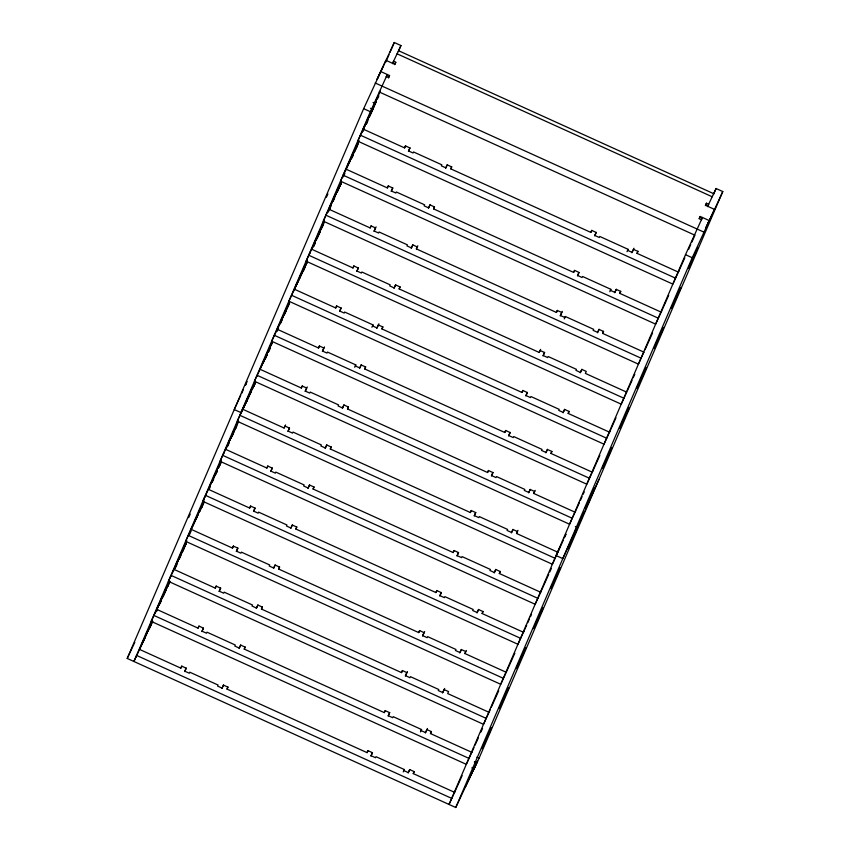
<?xml version="1.0" encoding="UTF-8"?>
<svg xmlns="http://www.w3.org/2000/svg" width="850" height="850" viewBox="0 0 850 850"><rect width="100%" height="100%" fill="white"/><g stroke="black" fill="none" stroke-linecap="round" stroke-linejoin="round"><path stroke-width="1.27" d="M586.086 508.045L598.974 479.432M475.756 764.979L455.749 807.5L127.213 658.442L363.662 108.672L394.251 42.5L400.956 45.539L398.331 51.638M385.858 62.018L389.002 54.697M390.054 52.254L394.251 42.5M133.918 661.491L370.366 111.711L387.324 74.513L386.251 76.893M449.044 804.461L685.504 254.681L702.451 217.483L701.388 219.863M713.469 194.607L716.082 188.509L722.787 191.558L479.113 758.126L474.056 768.867L471.824 767.847M455.749 807.5L692.208 257.731L722.787 191.558M586.043 508.141L585.639 509.044M245.607 384.954L247.148 381.48M381.342 70.284L385.879 60.297L394.814 64.345L395.792 62.284L393.561 61.274L392.487 63.654M326.411 197.253L327.898 193.949M188.615 517.629L190.219 514.059M369.134 116.599L357.723 141.143L672.849 284.112L678.799 271.192M380.418 90.876L363.237 129.147L404.579 147.9L405.556 145.839M366.467 122.549L371.971 110.489M372.311 110.181L376.263 101.373M351.932 156.623L340.51 181.167L655.637 324.137L661.587 311.217M358.913 140.462L346.024 169.161L387.366 187.924L388.344 185.852M366.435 123.718L367.508 121.327M369.654 116.546L372.874 109.363M373.671 107.238L376.348 101.288M347.48 166.069L358.764 140.951M363.056 131.389L364.129 128.988M366.276 124.206L367.891 120.626M349.254 162.562L353.791 152.575M354.599 151.3L358.158 143.374M325.964 215.231L323.297 221.181L638.424 364.151L641.091 358.201L325.964 215.231L341.254 183.005M341.169 181.677L328.812 209.185L370.164 227.938L371.131 225.877L375.519 227.991L373.989 231.381M343.315 176.896L344.919 173.304M351.911 157.76L352.984 155.359M354.588 151.778L356.745 146.997M330.267 206.083L341.009 182.166M351.751 158.249L353.366 154.657M356.044 148.676L357.659 145.095M332.042 202.587L337.546 190.528M337.386 191.324L338.874 188.02M339.246 187.276L341.381 182.516M317.507 236.651L306.085 261.194L621.212 404.164L626.62 392.413M324.487 220.501L311.599 249.199L352.952 267.962L353.919 265.891M328.249 212.128L330.395 207.347M333.083 201.365L334.698 197.774M337.376 191.792L338.991 188.211M340.064 185.81L341.137 183.419M388.493 77.913L389.555 75.533L380.619 71.474L377.06 79.401L382.681 67.362M313.055 246.107L324.339 220.989M329.704 209.026L331.319 205.445M339.915 186.309L341.519 182.718M315.371 241.411L322.766 225.473M394.719 64.664L395.792 62.284M321.066 229.351L324.137 222.53M300.294 276.675L288.873 301.219L603.999 444.189L609.949 431.269M307.275 260.514L294.387 289.223L335.739 307.976L336.706 305.915M313.724 246.16L314.797 243.769M316.944 238.988L320.163 231.816M296.384 284.931L307.126 261.003M313.565 246.659L315.18 243.068M303.121 270.566L293.792 290.753M285.122 312.63L271.66 341.233L586.787 484.203L592.737 471.283M303.461 270.257L307.498 261.364M289.531 301.729L277.174 329.237L318.527 348.001L319.494 345.929M303.344 271.129L304.948 267.538M280.404 322.639L283.082 316.689M280.489 322.554L284.941 312.641M285.749 311.376L288.777 304.629M272.319 341.753L259.962 369.251L301.314 388.014L302.281 385.953M276.994 331.479L278.609 327.888M280.373 323.808L281.987 320.216M284.665 314.245L286.28 310.654M263.192 362.663L265.869 356.713M263.277 362.578L267.229 353.77M268.696 350.604L267.814 352.58L270.024 347.884M245.99 402.677L248.657 396.727L237.235 421.271L552.362 564.241L557.77 552.479M268.536 351.39L270.024 348.086M271.012 345.886L272.499 342.582M255.489 381.066L242.749 409.275L284.102 428.028L285.558 424.936M265.306 359.04L267.463 354.259M268.536 351.868L270.141 348.277M246.064 402.592L250.516 392.679M231.444 436.751L220.023 461.295L535.149 604.265L541.099 591.345M250.357 393.476L251.249 391.489M252.216 389.428L255.329 382.606M238.436 420.591L225.537 449.289L266.889 468.053L267.856 465.981M254.001 385.911L255.616 382.319M233.389 432.618L234.281 430.631M523.898 631.359L517.937 644.279L202.81 501.309L213.69 477.923M234.611 430.323L238.648 421.441M221.223 460.604L208.324 489.313L249.677 508.066L250.644 506.005M227.662 446.261L229.277 442.669M231.965 436.688L233.569 433.096M235.567 428.804L236.64 426.413M211.565 482.715L216.091 472.717M213.509 478.582L211.639 482.63M217.069 470.656L215.932 473.514L216.909 471.453M219.491 465.587L220.384 463.601M197.019 516.779L185.597 541.322L500.724 684.293L506.132 672.541M218.333 468.276L221.436 461.454M204.011 500.629L191.123 529.327L232.464 548.091L233.431 546.019M209.227 489.154L210.301 486.763M212.596 481.493L213.679 479.103M215.826 474.311L217.43 470.73M198.39 513.836L191.611 528.541M198.964 512.656L199.856 510.669M179.807 556.803L168.385 581.347L483.512 724.317L488.92 712.555M199.697 511.466L203.692 502.658M186.798 540.642L173.91 569.351L215.252 588.104L216.229 586.043M189.476 534.661L191.091 531.08M201.291 508.353L203.83 502.86M177.14 562.753L182.644 550.694M182.484 551.48L186.437 542.672L184.344 547.442L185.852 544.234M162.594 596.817L151.173 621.361L466.299 764.331L472.26 751.411M169.586 580.667L156.697 609.365L198.039 628.129L199.017 626.057L203.405 628.171L201.875 631.571M174.951 568.703L176.566 565.112M179.254 559.13L180.859 555.549M158.153 606.273L169.426 581.156M175.876 566.801L177.48 563.21M182.856 551.257L183.929 548.866M159.928 602.767L165.431 590.707M165.761 590.399L169.724 581.591M133.96 661.385L136.637 655.435L451.764 798.405L455.047 791.435M152.373 620.681L139.485 649.379L180.827 668.143L181.804 666.081M159.885 603.936L160.969 601.545M163.115 596.764L166.334 589.581M169.798 581.506L167.131 587.456L169.639 582.122M140.941 646.287L152.214 621.169M156.517 611.607L157.59 609.216M142.715 642.791L147.241 632.793M149.451 628.405L151.619 623.592M404.579 147.9L405.471 145.924L409.944 147.953L408.414 151.353M387.366 187.924L388.259 185.938L392.732 187.967L391.202 191.367M370.164 227.938L371.046 225.962M352.952 267.962L353.834 265.976L358.307 268.005L356.777 271.405M335.739 307.976L336.621 306L341.094 308.019L339.575 311.419M318.527 348.001L319.419 346.014L323.882 348.043L322.362 351.443M301.314 388.014L302.207 386.027L306.669 388.057L305.15 391.457M284.102 428.028L284.994 426.052L289.457 428.081L287.938 431.481M266.889 468.053L267.782 466.066L272.244 468.095L270.725 471.495M249.677 508.066L250.569 506.09L255.032 508.119L253.512 511.509M232.464 548.091L233.357 546.104L237.83 548.133L236.3 551.533M215.252 588.104L216.144 586.128L220.617 588.147L219.087 591.547M198.039 628.129L198.932 626.142M180.827 668.143L181.719 666.156L186.192 668.185L184.663 671.585M371.918 327.261L372.98 324.881L344.675 312.035L344.186 313.066L339.724 311.036L341.179 307.944M354.705 367.274L355.778 364.894L327.462 352.049L326.974 353.079L322.511 351.061L324.456 346.928M445.666 168.247L447.196 164.847L451.658 166.876L450.776 168.863L590.824 232.401L591.802 230.339M428.453 208.261L429.983 204.871L434.456 206.901L433.564 208.877L573.612 272.414L574.589 270.353L578.977 272.467L577.447 275.868M411.241 248.285L412.771 244.885L417.244 246.914L416.351 248.901L556.41 312.439L557.377 310.377M394.028 288.299L395.558 284.899L400.031 286.928L399.139 288.915L539.197 352.453L540.653 349.361M376.816 328.323L378.346 324.923L382.819 326.953L381.926 328.929L521.985 392.477L522.952 390.405M359.603 368.337L361.133 364.937L365.606 366.966L364.714 368.953L504.772 432.491L505.739 430.429M342.391 408.361L343.921 404.961L348.394 406.991L347.501 408.967L487.56 472.515L488.527 470.443M325.189 448.375L326.708 444.975L331.181 447.004L330.289 448.991L470.348 512.529L471.314 510.467M307.976 488.389L309.496 484.999L313.969 487.018L313.076 489.005L453.135 552.543L454.102 550.481L458.49 552.596L456.971 555.996M290.764 528.413L292.283 525.013L296.756 527.043L295.864 529.029L435.922 592.567L436.889 590.506M273.551 568.427L275.071 565.027L279.544 567.056L278.651 569.043L418.71 632.581L419.677 630.519M256.339 608.451L257.858 605.051L262.331 607.081L261.439 609.057L401.498 672.605L402.464 670.533L406.863 672.648L405.333 676.048M239.126 648.465L240.646 645.065L245.119 647.094L244.226 649.081L384.285 712.619L385.263 710.558M221.914 688.489L223.444 685.089L227.906 687.119L227.014 689.095L367.072 752.643L368.05 750.571M590.824 232.401L591.717 230.414L596.19 232.443L594.66 235.843M573.612 272.414L574.504 270.438M556.41 312.439L557.292 310.452L561.765 312.481L560.235 315.881M539.197 352.453L540.079 350.476L544.553 352.506L543.023 355.895M521.985 392.477L522.867 390.49L527.34 392.519L525.81 395.919M504.772 432.491L505.654 430.514L510.127 432.533L508.608 435.933M487.56 472.515L488.453 470.528L492.915 472.558L491.396 475.957M470.348 512.529L471.24 510.542L475.703 512.571L474.183 515.971M453.135 552.543L454.027 550.566M435.922 592.567L436.815 590.58L441.277 592.609L439.758 596.009M418.71 632.581L419.603 630.604L424.065 632.634L422.546 636.023M401.498 672.605L402.39 670.618M384.285 712.619L385.178 710.643L389.651 712.661L388.121 716.061M367.072 752.643L367.965 750.656L372.438 752.686L370.908 756.086M564.273 318.877L565.346 316.498L593.651 329.332L593.173 330.374L597.635 332.392L599.091 329.301M627.013 251.674L628.076 249.305L599.771 236.459L599.282 237.49L594.809 235.461L596.275 232.369M609.801 291.699L610.863 289.319L582.558 276.473L582.069 277.504L577.596 275.474L579.062 272.382M631.911 252.748L633.441 249.347L637.904 251.377L637.022 253.353L678.364 272.117L684.813 257.762M614.699 292.761L616.229 289.361L620.691 291.391L619.809 293.377L661.151 312.131L668.674 295.386M597.486 332.786L599.016 329.386L603.489 331.415L602.597 333.391L643.939 352.155M580.274 372.799L581.804 369.399L586.277 371.429L585.384 373.416L626.726 392.169M563.061 412.813L564.591 409.424L569.064 411.442L568.172 413.429L609.514 432.193L615.963 417.839M420.463 731.903L421.536 729.523L393.231 716.678L392.743 717.708L388.269 715.679L389.725 712.587M545.849 452.837L547.379 449.438L551.852 451.467L550.959 453.443L592.301 472.207L599.824 455.462M403.251 771.917L404.324 769.537L376.019 756.691L375.53 757.722L371.057 755.703L372.513 752.601M528.636 492.851L530.166 489.451L534.639 491.481L533.747 493.467L575.099 512.221L579.392 502.658M511.424 532.876L512.954 529.476L517.427 531.505L516.534 533.481L557.887 552.245M494.222 572.889L495.741 569.489L500.214 571.519L499.322 573.506L540.674 592.259L548.728 574.324M477.009 612.914L478.529 609.514L483.002 611.543L482.109 613.519L523.462 632.283L526.681 625.101M459.797 652.928L461.316 649.528L465.789 651.557L464.897 653.544L506.249 672.297L514.845 653.161M442.584 692.941L444.104 689.552L448.577 691.571L447.684 693.558L489.037 712.321L490.11 709.92M425.372 732.966L426.891 729.566L431.364 731.595L430.472 733.571L471.824 752.335L473.971 747.554M408.159 772.979L409.679 769.579L414.152 771.609L413.259 773.596L454.612 792.349L462.134 775.614M699.146 218.854L700.219 216.474L709.155 220.532L705.596 228.459L711.747 215.294M705.383 205.604L706.446 203.224L708.688 204.244L707.614 206.624M688.574 249.39L690.721 244.609M691.794 242.218L695.013 235.036M645.012 349.764L652.534 333.019M627.268 390.979L632.102 380.216M633.176 377.814L634.791 374.234M572.241 518.277L569.574 524.227L254.447 381.257L257.114 375.307L572.241 518.277L575.524 511.307M580.465 500.267L582.08 496.676M583.153 494.286L584.226 491.895M558.418 551.044L563.253 540.281M564.326 537.891L565.941 534.299M549.801 571.933L551.416 568.342M527.754 622.71L529.369 619.129M530.442 616.728L531.516 614.338M709.888 219.343L714.414 209.344L705.479 205.296L706.446 203.224M491.183 707.529L498.706 690.784M475.044 745.163L478.263 737.981M480.951 731.999L482.566 728.418M676.589 296.522L671.171 308.497L677.322 295.332M675.463 299.381L680.882 287.406L674.73 300.571M449.098 804.355L451.764 798.405M659.388 336.536L653.958 348.511L660.11 335.346M658.251 339.394L663.669 327.42L657.518 340.584M641.038 379.419L646.457 367.434L645.49 369.506M623.985 418.636L619.533 428.549L621.403 424.501M624.07 418.561L624.963 416.574M606.773 458.66L602.321 468.573L608.472 455.409M603.298 466.501L604.191 464.525M606.613 459.446L607.75 456.588M610.173 451.52L611.065 449.544M607.591 457.385L612.043 447.472L605.88 460.636M589.56 498.674L585.108 508.587L591.26 495.422M586.086 506.526L586.978 504.539M589.401 499.471L590.537 496.612M592.96 491.544L593.852 489.558M590.378 497.409L594.83 487.496L588.678 500.661M575.376 526.501L577.617 527.51L572.188 539.484L573.166 537.423M556.112 576.651L550.694 588.625L556.846 575.461M554.976 579.509L560.405 567.534L554.253 580.699M538.9 616.664L533.481 628.639L539.633 615.474M537.763 619.523L543.192 607.548L537.041 620.713M521.688 656.689L516.269 668.663L522.421 655.499M520.551 659.547L525.98 647.562L519.828 660.726M504.475 696.702L499.056 708.677L500.023 706.616M487.263 736.716L481.844 748.701L487.996 735.537M486.136 739.574L491.555 727.6L485.403 740.764M465.524 786.728L470.05 776.741M470.783 775.551L474.342 767.624L468.191 780.789M474.056 768.867L477.615 760.941L476.648 763.003L474.406 761.982M240.72 395.399L234.26 409.562L240.964 412.601L254.989 381.926L250.389 392.424M241.57 393.55L243.196 389.98M245.501 384.954L246.224 383.361M250.803 391.51L255.361 381.554M559.906 547.219L556.091 555.571L562.796 558.609L576.821 527.935L572.018 538.836L572.518 537.784M565.037 535.999L565.824 534.278M572.656 537.487L584.747 511.02M392.583 63.336L400.956 45.539M371.004 112.551L374.404 105.421M377.347 99.152L378.856 95.954M361.547 133.004L367.519 120.402M368.964 117.247L371.726 111.361M389.555 75.533L388.588 77.594L386.346 76.585M354.418 151.311L356.639 146.614M342.688 176.513L344.335 173.028M345.429 170.701L348.712 163.731M349.339 162.488L350.306 160.416M351.751 157.261L353.961 152.564M356.968 146.189L358.466 142.981M332.127 202.502L333.094 200.441M308.816 255.393L310.452 251.898M311.546 249.581L314.829 242.601M316.774 238.478L320.099 231.423M322.033 227.29L323.542 224.092M302.154 272.627L305.554 265.487M306.446 263.511L307.413 261.449M299.561 278.492L302.887 271.437M305.83 265.179L307.339 261.97M285.579 311.387L289.627 303.057M256.636 376.603L267.357 353.823M250.601 392.604L253.916 385.549M241.06 413.132L247.042 400.531M247.924 398.544L251.324 391.414M253.194 387.366L255.202 383.095M236.704 425.563L225.494 449.671M127.213 658.442L134.81 642.292M222.753 455.483L223.847 453.156M230.711 438.568L234.037 431.513M202.81 501.309L204.999 496.655M214.062 477.413L217.281 470.284M218.386 467.936L221.276 462.06M198.879 512.741L201.726 506.781M188.881 534.352L190.517 530.867M196.297 518.606L198.507 513.899M201.556 507.418L202.555 505.283M181.666 552.755L185.066 545.615M170.032 577.862L171.126 575.535M172.762 572.05L178.192 560.607M179.084 558.62L182.399 551.565M164.454 592.769L167.854 585.639M155.008 613.232L160.979 600.621M162.424 597.465L165.187 591.589M136.085 656.869L145.382 636.841M147.879 631.539L150.089 626.832M150.418 626.407L152.819 621.318M410.029 147.868L408.563 150.96L413.036 152.989L413.525 151.959L441.83 164.804L441.352 165.835L445.814 167.864L447.27 164.762M392.817 187.882L391.351 190.984L395.824 193.014L396.312 191.983L424.618 204.818L424.139 205.859L428.602 207.878L430.058 204.786M376.082 226.876L374.149 230.998L378.611 233.028L379.1 231.997L407.405 244.843L406.927 245.873L411.389 247.903L412.856 244.8M358.392 267.92L356.936 271.023L361.399 273.052L361.888 272.011L390.192 284.856L389.714 285.887L394.177 287.916L395.643 284.824M307.243 386.941L305.299 391.074L309.761 393.104L310.25 392.073L338.566 404.908L338.077 405.949L342.55 407.979L344.006 404.876M289.542 427.996L288.086 431.088L292.559 433.118L293.038 432.087L321.353 444.933L320.864 445.963L325.337 447.993L326.793 444.89M272.329 468.01L270.874 471.112L275.347 473.142L275.825 472.111L304.141 484.946L303.652 485.987L308.125 488.006L309.581 484.914M255.117 508.034L253.661 511.126L258.134 513.156L258.613 512.125L286.928 524.971L286.439 526.001L290.913 528.031L292.368 524.928M237.904 548.048L236.449 551.151L240.922 553.18L241.4 552.139L269.716 564.984L269.227 566.015L273.7 568.044L275.156 564.952M220.692 588.072L219.236 591.164L223.709 593.194L224.188 592.163L252.503 605.009L252.014 606.039L256.488 608.069L257.943 604.966M203.479 628.086L202.024 631.189L206.497 633.207L206.986 632.177L235.291 645.023L234.802 646.053L239.275 648.082L240.731 644.991M186.267 668.1L184.811 671.202L189.284 673.232L189.773 672.201L218.078 685.036L217.589 686.077L222.062 688.107L223.518 685.004M372.98 324.881L372.502 325.911L376.964 327.941L378.909 323.808M355.778 364.894L355.289 365.925L359.763 367.954L361.218 364.862M450.776 168.863L451.743 166.791M433.564 208.877L434.531 206.816M416.351 248.901L417.807 245.799M399.139 288.915L400.106 286.854M381.926 328.929L382.893 326.868M364.714 368.953L365.681 366.881M347.501 408.967L348.468 406.906M330.289 448.991L331.266 446.919M313.076 489.005L314.054 486.944M295.864 529.029L296.841 526.957M278.651 569.043L279.629 566.982M261.439 609.057L262.416 606.996M244.226 649.081L245.204 647.009M227.014 689.095L227.991 687.034M562.328 311.366L560.394 315.499L564.857 317.528L565.346 316.498M544.638 352.421L543.182 355.513L547.644 357.542L548.133 356.511L576.438 369.357L575.96 370.388L580.423 372.417L581.889 369.314M527.425 392.434L525.969 395.537L530.432 397.566L530.921 396.525L559.226 409.371L558.747 410.401L563.21 412.431L564.676 409.339M510.212 432.459L508.757 435.551L513.219 437.58L513.708 436.549L542.024 449.395L541.535 450.426L546.008 452.455L547.464 449.353M493 472.473L491.544 475.575L496.007 477.594L496.496 476.563L524.811 489.409L524.322 490.439L528.796 492.469L530.251 489.377M475.788 512.497L474.332 515.589L478.805 517.618L479.283 516.587L507.599 529.433L507.11 530.464L511.583 532.493L513.039 529.391M458.575 552.511L457.119 555.602L461.592 557.632L462.071 556.601L490.386 569.447L489.897 570.477L494.371 572.507L495.826 569.415M441.362 592.524L439.907 595.627L444.38 597.656L444.858 596.626L473.174 609.461L472.685 610.502L477.158 612.521L478.614 609.429M424.639 631.518L422.694 635.641L427.168 637.67L427.646 636.639L455.961 649.485L455.473 650.516L459.946 652.545L461.401 649.442M407.426 671.532L405.482 675.665L409.955 677.694L410.433 676.653L438.749 689.499L438.26 690.529L442.733 692.559L444.678 688.436M628.076 249.305L627.597 250.336L632.06 252.365L634.004 248.232M610.863 289.319L610.385 290.349L614.847 292.379L616.303 289.287M637.022 253.353L637.989 251.292M619.809 293.377L620.776 291.306M602.597 333.391L603.564 331.33M568.172 413.429L569.139 411.368M550.959 453.443L551.926 451.382M421.536 729.523L421.047 730.554L425.521 732.583L427.465 728.45M533.747 493.467L535.202 490.365M404.324 769.537L403.835 770.567L408.308 772.597L409.764 769.505M516.534 533.481L517.99 530.389M499.322 573.506L500.299 571.434M482.109 613.519L483.087 611.458M464.897 653.544L466.353 650.441M430.472 733.571L431.449 731.51M413.259 773.596L414.237 771.534M700.219 216.474L699.242 218.535L701.484 219.555M707.71 206.306L716.082 188.509M641.644 357.043L643.832 352.389M692.835 258.57L693.802 256.498L688.383 268.473L689.35 266.411M697.128 249.443L698.094 247.382L692.676 259.356L693.643 257.295M689.276 266.496L697.202 249.369M641.197 378.622L642.175 376.561L636.746 388.535L645.575 369.421M620.426 426.572L629.255 407.458L623.826 419.433L624.803 417.371M572.347 538.698L573.325 536.626L567.896 548.601L568.873 546.539M577.617 527.51L568.788 546.624M499.949 706.701L508.767 687.586L503.349 699.561L504.316 697.499M398.533 50.703L713.66 193.673M397.067 53.805L712.204 196.775M375.201 82.992L703.736 232.039M379.238 91.981L694.365 234.951M373.054 102.425L375.371 103.349M370.462 108.29L372.704 109.299M363.662 108.672L370.366 111.711M685.504 254.681L692.208 257.731M360.389 135.192L675.516 278.163M343.177 175.217L658.304 318.187M308.752 255.255L623.879 398.225M291.539 295.269L606.666 438.239M274.327 335.293L589.454 478.263M239.902 415.321L555.039 558.291M222.689 455.345L537.827 598.315M205.477 495.359L520.614 638.329M188.264 535.383L503.402 678.353M171.062 575.397L486.189 718.367M476.871 757.116L479.113 758.126M153.85 615.421L468.977 758.391M474.491 761.908L476.723 762.918"/></g></svg>
